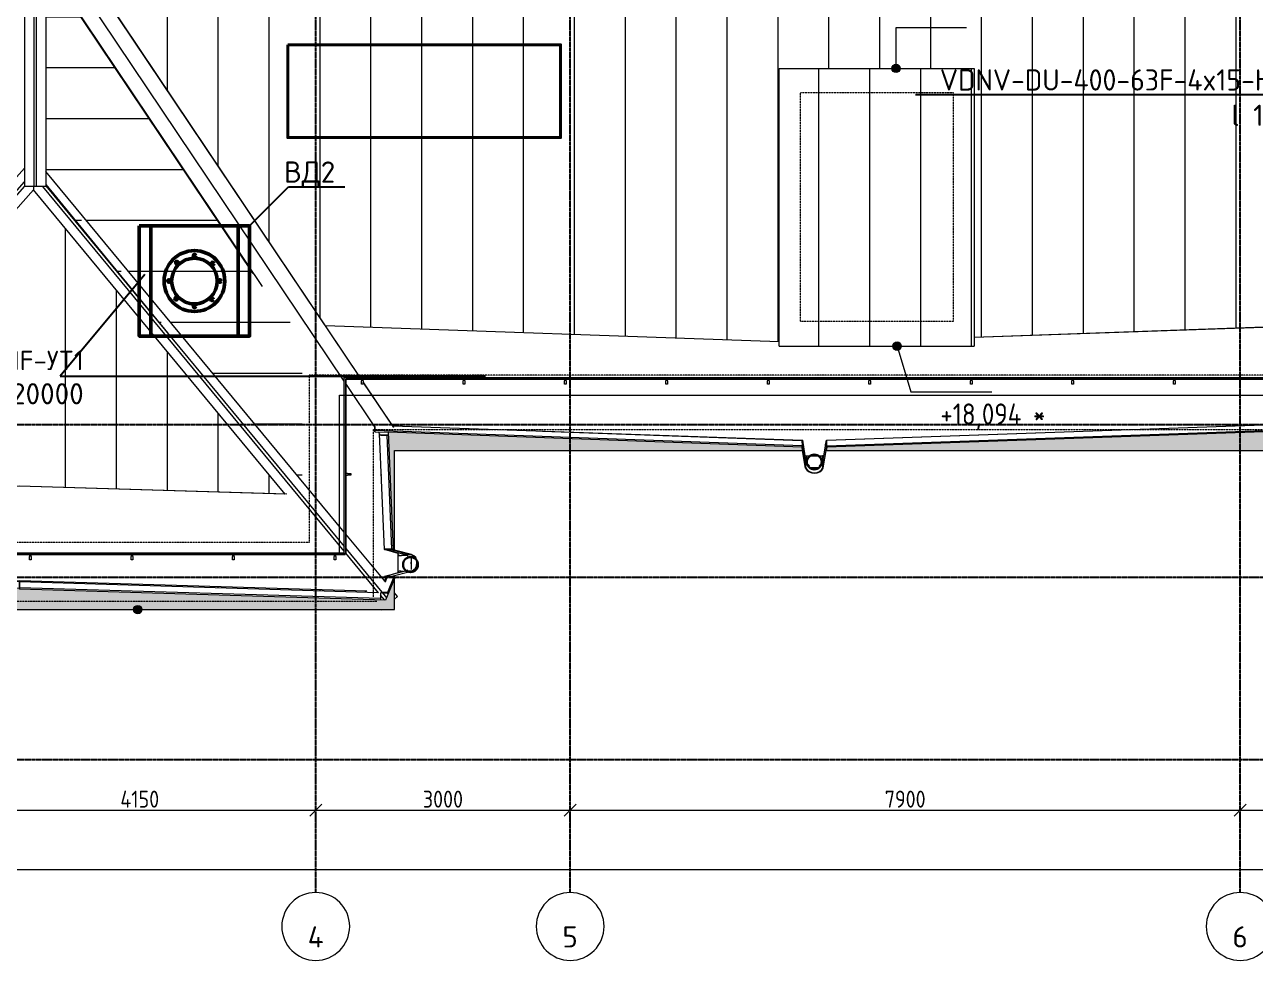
# Model space of a CAD drawing. Header units: millimetres. Extents: x -99936 to 523262, y -63190 to 327013.
# Drawn here: x 422635 to 437147, y -4529 to 6504 of the extents above; entities that cross this region are included whole.
import ezdxf
from ezdxf import colors
from ezdxf.entities.mleader import LeaderData, LeaderLine
from ezdxf.math import Vec2, Vec3

# ---------------------------------------------------------------- set-up
doc = ezdxf.new("R2010")
doc.units = ezdxf.units.MM
doc.linetypes.add('ADSK_Линия сетки', pattern=[25, 20, -2.5, 0, -2.5])
doc.linetypes.add('ADSK_Штриховая_ш3 п1_5', pattern=[4.5, 3, -1.5])
for name, color, linetype, lineweight in [('0_АР', 8, 'Continuous', 20), ('Антураж', 7, 'Continuous', 18), ('ДУ', 5, 'Continuous', 50), ('Ограждение', 251, 'Continuous', 18), ('Оси', 7, 'Continuous', 9)]:
    doc.layers.add(name, color=color, linetype=linetype, lineweight=lineweight)
doc.layers.add('Обобщенные модели', color=5, linetype='Continuous', lineweight=18, true_color=0x0000ff)
doc.styles.add('GOST Common_1', font='GOST Common_0.ttf', dxfattribs={"width": 0.9, "height": 200})
doc.styles.add('ISOCPEUR', font='isocpeur.ttf', dxfattribs={"height": 250})
doc.dimstyles.new('ADSK_Основной_2_5_мм', dxfattribs={"dimscale": 304.8, "dimtxt": 251.428749, "dimasz": 0.463911, "dimexe": 0.492126, "dimexo": 0.492126, "dimgap": 0.098425, "dimtad": 1, "dimdec": 1, "dimrnd": 0.1, "dimdsep": 46, "dimtxsty": 'GOST Common_1', "dimblk1": 'OBLIQUE', "dimblk2": 'OBLIQUE', "dimsah": 1, "dimcen": 0.09, "dimdle": 0.492126, "dimazin": 2, "dimtfac": 1, "dimtdec": 4, "dimtix": 1, "dimtmove": 0, "dimatfit": 3, "dimfxl": 1, "dimtvp": 1, "dimtfill": 1, "dimtolj": 1, "dimtzin": 0, "dimlwd": 20, "dimlwe": 20, "dimarcsym": 2})

# ---------------------------------------------------------------- blocks, each defined once
blk = doc.blocks.new('Водосток - Тип 1 _карниз больше 490мм_-5158564-План кровли АР копия 1')
at = {"layer": 'Обобщенные модели'}
for p, q in [((42, 435), (125, 435)), ((125, 435), (199, 435)), ((222, 435), (231, 435)), ((125, 285), (19, 285)), ((231, 285), (125, 285))]:
    blk.add_line(p, q, dxfattribs=at)
for points, knots in [([(19, 285), (21, 285), (25, 286), (29, 289), (31, 292), (32, 295), (32, 297), (32, 299), (32, 302), (32, 304), (32, 306), (32, 309), (32, 311), (31, 314), (31, 317), (31, 320), (30, 323), (30, 326), (29, 329), (29, 332), (29, 336), (28, 340), (28, 346), (27, 355), (27, 365), (28, 373), (28, 376), (28, 377)], [-1, -1, -1, -1, -0.9411765, -0.8823529, -0.8529412, -0.8235294, -0.8088235, -0.7941176, -0.7794118, -0.7647059, -0.75, -0.7352941, -0.7205882, -0.7058824, -0.6911765, -0.6764706, -0.6617647, -0.6470588, -0.6323529, -0.6176471, -0.6029412, -0.5882353, -0.5588235, -0.5294118, -0.4705882, -0.4411765, -0.4270499, -0.4270499, -0.4270499, -0.4270499]), ([(222, 346), (222, 343), (222, 340), (221, 336), (221, 332), (221, 329), (220, 326), (220, 323), (219, 320), (219, 317), (219, 314), (218, 311), (218, 309), (218, 306), (218, 304), (218, 302), (218, 299), (218, 297), (218, 295), (219, 292), (221, 289), (225, 286), (229, 285), (231, 285)], [-0.4395894, -0.4395894, -0.4395894, -0.4395894, -0.4117647, -0.3970588, -0.3823529, -0.3676471, -0.3529412, -0.3382353, -0.3235294, -0.3088235, -0.2941176, -0.2794118, -0.2647059, -0.25, -0.2352941, -0.2205882, -0.2058824, -0.1911765, -0.1764706, -0.1470588, -0.1176471, -0.0588235, 0, 0, 0, 0]), ([(231, 435), (229, 435), (226, 434), (223, 433), (222, 432)], [-1, -1, -1, -1, -0.94117647, -0.90584248, -0.90584248, -0.90584248, -0.90584248])]:
    blk.add_open_spline(points, degree=3, knots=knots, dxfattribs=at)
blk = doc.blocks.new('Ограждение - 20 доп поручень 300-1864261-План кровли АР копия 1')
at = {"layer": 'Ограждение'}
for p, q in [((-60, 10), (-40, 10)), ((-60, 10), (-60, -10)), ((0, 10), (-40, 10)), ((0, -10), (0, 10)), ((-40, -10), (-60, -10)), ((-40, -10), (0, -10))]:
    blk.add_line(p, q, dxfattribs=at)
blk = doc.blocks.new('Ограждение - Ограждение-2505142-План кровли АР копия 1')
at = {"extrusion": (0, 0, -1), "zscale": -1}
for p, rotation in [((-7700, 2268), 270.0000000000002), ((-8896, 2268), 270.0000000000002), ((-10093, 2268), 270.0000000000002), ((-11289, 2268), 270.0000000000002), ((-12486, 2268), 270.0000000000002), ((-13682, 2268), 270.0000000000002), ((-14879, 2268), 270.0000000000002), ((-16076, 2268), 270.0000000000002), ((-17272, 2268), 270.0000000000002), ((-7565, 1206), 180), ((-3785, 199), 270.0000000000002), ((-4982, 199), 270.0000000000002), ((-6179, 199), 270.0000000000002), ((-7375, 199), 270.0000000000002)]:
    blk.add_blockref('Ограждение - 20 доп поручень 300-1864261-План кровли АР копия 1', p, dxfattribs=dict(at, rotation=rotation))
blk = doc.blocks.new('Тип верхнего поручня - Верхний поручень_Внутренний_-2505167-План кровли АР копия 1')
at = {"layer": 'Ограждение', "true_color": 0x373f43}
for points in [[(7497, 269), (7505, 269), (7505, 2328), (7485, 2348), (7485, 269), (7495, 269)], [(19422, 2328), (19665, 2328), (19665, 2348), (7485, 2348), (7505, 2328), (19380, 2328)]]:
    blk.add_hatch(color=149, dxfattribs=at).paths.add_polyline_path(points)
at = {"layer": 'Ограждение'}
for p, q in [((7485, 269), (7485, 2348)), ((7485, 2348), (19665, 2348)), ((7505, 2328), (7505, 269)), ((19665, 2328), (7505, 2328)), ((-216, 279), (7485, 279)), ((7495, 259), (-216, 259)), ((7505, 269), (7485, 269)), ((7495, 269), (7495, 259))]:
    blk.add_line(p, q, dxfattribs=at)
blk = doc.blocks.new('Тип верхнего поручня - Верхний поручень_Внутренний_-V27-План кровли АР копия 1')
at = {"layer": 'Ограждение'}
for p, q in [((7485, 2348), (19665, 2348)), ((7485, 269), (7485, 2348)), ((7505, 2328), (19665, 2328)), ((7505, 269), (7505, 2328)), ((-216, 279), (7485, 279)), ((-216, 259), (7495, 259)), ((7485, 269), (7505, 269)), ((7495, 269), (7495, 259))]:
    blk.add_line(p, q, dxfattribs=at)
blk = doc.blocks.new('Водосток - Тип 1 _карниз больше 490мм_-V28-План кровли АР копия 1')
at = {"layer": 'Обобщенные модели'}
for p, q in [((19, 335), (21, 335)), ((65, 335), (125, 335)), ((125, 335), (187, 335))]:
    blk.add_line(p, q, dxfattribs=at)
blk.add_open_spline([(21, 335), (20, 335), (19, 335), (19, 335)], degree=3, dxfattribs=at)
for points, knots in [([(31, 193), (31, 194), (32, 195), (32, 197), (32, 199), (32, 202), (32, 204), (32, 206), (32, 209), (32, 211), (31, 214), (31, 217), (31, 220), (30, 223), (30, 226), (29, 229), (29, 232), (29, 236), (28, 240), (28, 246), (27, 255), (27, 261), (27, 265)], [-0.8430934, -0.8430934, -0.8430934, -0.8430934, -0.8235294, -0.8088235, -0.7941176, -0.7794118, -0.7647059, -0.75, -0.7352941, -0.7205882, -0.7058824, -0.6911765, -0.6764706, -0.6617647, -0.6470588, -0.6323529, -0.6176471, -0.6029412, -0.5882353, -0.5588235, -0.5294118, -0.48004, -0.48004, -0.48004, -0.48004]), ([(222, 269), (222, 268), (223, 263), (223, 255), (222, 246), (222, 240), (221, 236), (221, 232), (221, 229), (220, 226), (220, 223), (219, 220), (219, 217), (219, 214), (218, 211), (218, 209), (218, 206), (218, 204), (218, 202), (218, 199), (218, 197), (218, 195), (219, 194), (219, 193)], [-0.5379179, -0.5379179, -0.5379179, -0.5379179, -0.5294118, -0.4705882, -0.4411765, -0.4117647, -0.3970588, -0.3823529, -0.3676471, -0.3529412, -0.3382353, -0.3235294, -0.3088235, -0.2941176, -0.2794118, -0.2647059, -0.25, -0.2352941, -0.2205882, -0.2058824, -0.1911765, -0.1764706, -0.1570201, -0.1570201, -0.1570201, -0.1570201])]:
    blk.add_open_spline(points, degree=3, knots=knots, dxfattribs=at)
blk = doc.blocks.new('Planka_konka_K1 - Кровля - Планка конька К1-2964228-План кровли АР копия 1')
at = {"layer": 'Обобщенные модели'}
for p, q in [((-4100, 17), (-4100, 125)), ((4049, 125), (-4100, 125)), ((-4100, -17), (-4100, 17)), ((-1270, 17), (-4100, 17)), ((4100, 17), (-1192, 17)), ((4100, 125), (4083, 125)), ((4100, 125), (4100, 17)), ((4100, 17), (4100, -17)), ((-4100, -125), (-4100, -17)), ((-4100, -17), (-1320, -17)), ((-1350, -125), (-4100, -125)), ((-1169, -17), (4100, -17)), ((4100, -125), (-1077, -125)), ((4100, -17), (4100, -125))]:
    blk.add_line(p, q, dxfattribs=at)
blk = doc.blocks.new('Ограждение - Ограждение-2966262-План кровли АР копия 1')
at = {"layer": 'Ограждение'}
for p, q in [((3717, 4816), (2621, 3590)), ((2688, 3502), (3717, 4654)), ((7485, 524), (3967, 4776)), ((3717, 4603), (2713, 3479)), ((3822, 4558), (2808, 3423)), ((3823, 4598), (3822, 4558)), ((6789, 972), (3822, 4559)), ((7485, 301), (3930, 4598)), ((3967, 4607), (7485, 355)), ((-191, 279), (2688, 3502)), ((2621, 3590), (40, 700)), ((2692, 3506), (2621, 3590)), ((2701, 3491), (2688, 3502)), ((2713, 3479), (2701, 3491)), ((2808, 3423), (2717, 3484)), ((2713, 3479), (-145, 279)), ((2808, 3423), (1353, 1795)), ((7974, -67), (7505, 500)), ((7505, 330), (7929, -182)), ((-599, -178), (-209, 259)), ((-163, 259), (-581, -208)), ((7891, -190), (7505, 277)), ((-606, -23), (-612, -30)), ((-737, -169), (-751, -186)), ((-737, -198), (-751, -186)), ((-671, -258), (-680, -249)), ((-671, -258), (-610, -190)), ((-658, -269), (-671, -258)), ((-645, -280), (-658, -269)), ((-589, -217), (-645, -280)), ((7745, -182), (7733, -167)), ((7963, -276), (7914, -217)), ((7937, -192), (7985, -249)), ((8114, -236), (8078, -193)), ((8114, -236), (8078, -266)), ((7921, -396), (7916, -389)), ((7930, -389), (7921, -396))]:
    blk.add_line(p, q, dxfattribs=at)
blk = doc.blocks.new('Антураж 4 - Антураж 4-5053377-План кровли АР копия 1')
at = {"layer": 'Антураж'}
for p, q in [((7265, 2959), (12614, 2771)), ((12614, 2769), (7266, 2956)), ((14914, 2822), (19347, 2978)), ((19347, 2975), (14914, 2820)), ((7848, 1723), (7848, 1775)), ((7848, 1771), (7848, 1721)), ((8058, 1778), (12888, 1608)), ((13171, 1608), (19378, 1826)), ((13175, 1542), (19380, 1760)), ((19380, 1823), (13176, 1606)), ((7847, 1708), (7848, 1723)), ((7848, 1720), (7847, 1714)), ((7847, 1714), (7847, 1708)), ((7847, 1708), (8005, 1702)), ((12884, 1542), (7848, 1723)), ((7848, 1721), (7848, 1714)), ((7848, 1718), (7848, 1720)), ((7848, 1716), (7848, 1718)), ((7848, 1714), (7848, 1716)), ((9822, 1716), (12883, 1606)), ((12888, 1607), (12883, 1606)), ((12883, 1606), (12883, 1577)), ((12888, 1608), (12917, 1425)), ((12888, 1533), (12888, 1607)), ((12897, 1552), (12888, 1607)), ((13141, 1425), (13171, 1608)), ((13162, 1552), (13171, 1607)), ((13171, 1607), (13171, 1533)), ((13171, 1607), (13176, 1606)), ((13176, 1577), (13176, 1606)), ((12883, 1537), (12883, 1532)), ((12883, 1532), (12888, 1533)), ((12883, 1527), (12883, 1532)), ((12884, 1576), (12884, 1542)), ((12884, 1542), (12884, 1537)), ((12888, 1533), (12930, 1278)), ((12925, 1277), (12890, 1488)), ((13171, 1533), (13129, 1282)), ((13134, 1281), (13168, 1488)), ((13176, 1532), (13171, 1533)), ((13175, 1542), (13175, 1576)), ((13175, 1537), (13175, 1542)), ((13175, 1527), (13176, 1532)), ((13176, 1532), (13176, 1537)), ((13176, 1527), (13176, 1531)), ((12917, 1425), (13141, 1425)), ((12930, 1352), (12918, 1425)), ((12930, 1278), (12930, 1352)), ((13129, 1356), (13140, 1425)), ((13129, 1282), (13129, 1356))]:
    blk.add_line(p, q, dxfattribs=at)
for centre, major_axis, start_param, end_param in [((13028, 1392), (109, 0), 3.582621, 4.184663), ((13028, 1392), (109, 0), 5.252456, 5.887685), ((13028, 1318), (114, 0), 3.575978, 5.893296), ((13028, 1318), (109, 0), 3.582621, 5.887685)]:
    blk.add_ellipse(centre, major_axis=major_axis, ratio=0.870356, start_param=start_param, end_param=end_param, dxfattribs=at)
blk = doc.blocks.new('Ограждение - Ограждение-5160384-План кровли АР копия 1')
at = {"layer": 'Ограждение'}
for p, q in [((3790, 7482), (3940, 7583)), ((3940, 7583), (4090, 7684)), ((7485, 2305), (3940, 7583)), ((4090, 7684), (4091, 7684)), ((7673, 2348), (4090, 7684)), ((7675, 2348), (4091, 7684)), ((3789, 7481), (3790, 7482)), ((3919, 7287), (3789, 7481)), ((3790, 7482), (3926, 7279)), ((3967, 7219), (6519, 3419)), ((6412, 3575), (3967, 7216)), ((7690, 2324), (7686, 2328)), ((7690, 2326), (7688, 2328)), ((7848, 1765), (7505, 2276)), ((8071, 1759), (7710, 2296)), ((8069, 1758), (7710, 2294)), ((7913, 1668), (7902, 1684))]:
    blk.add_line(p, q, dxfattribs=at)
blk = doc.blocks.new('Антураж 14 - Антураж 14-5663099-План кровли АР копия 1')
at = {"layer": 'Антураж'}
for p, q in [((3653, 1067), (458, 955)), ((460, 957), (3653, 1069)), ((3653, 1069), (6787, 975)), ((3653, 1069), (3653, 1067)), ((6809, 972), (3653, 1067)), ((-209, 232), (-588, -193)), ((3656, -59), (-589, -208)), ((-589, -281), (3656, -132)), ((-567, -193), (3656, -45)), ((3656, -45), (7752, -168)), ((3656, -59), (7889, -187)), ((3656, -132), (3656, -59)), ((3656, -59), (3656, -132)), ((3656, -147), (3656, -132)), ((7914, -260), (3656, -132)), ((3656, -132), (3657, -147)), ((-589, -281), (-589, -208)), ((-588, -296), (-589, -281)), ((-588, -193), (-581, -193)), ((7914, -260), (7913, -275)), ((7914, -187), (7914, -260))]:
    blk.add_line(p, q, dxfattribs=at)
blk = doc.blocks.new('Антураж 15 - Антураж 15-5663413-План кровли АР копия 1')
at = {"layer": 'Антураж'}
for p, q in [((7902, 1685), (7888, 1706)), ((7959, 319), (7902, 1685)), ((7912, 1668), (7992, 1668)), ((7994, 1668), (7917, 1668)), ((7992, 1668), (8007, 1669)), ((7998, 1669), (7992, 1669)), ((7992, 1669), (7995, 1669)), ((8048, 325), (7992, 1668)), ((8000, 1669), (7994, 1668)), ((7995, 1669), (7997, 1669)), ((7997, 1669), (8000, 1669)), ((8007, 1669), (7998, 1669)), ((8122, 273), (7959, 319)), ((7962, 319), (7963, 324)), ((8209, 256), (7962, 319)), ((7962, 319), (8030, 319)), ((8031, 324), (7963, 324)), ((8048, 325), (7964, 325)), ((8031, 324), (8030, 319)), ((8030, 319), (8278, 256)), ((8062, 316), (8031, 324)), ((8062, 326), (8048, 325)), ((8279, 261), (8078, 312)), ((8122, 48), (8122, 273)), ((8278, 256), (8209, 256)), ((8209, 66), (7962, 2)), ((8030, 2), (7962, 2)), ((7962, 2), (7963, -3)), ((7986, 9), (7987, 11)), ((7987, 11), (8122, 48)), ((8030, 2), (8278, 66)), ((8031, -3), (8030, 2)), ((8279, 61), (8031, -3)), ((8278, 66), (8209, 66)), ((7962, -52), (7982, -3)), ((7963, -3), (8031, -3)), ((7992, -3), (7968, -60)), ((7992, -3), (8071, -3)), ((8071, -3), (7994, -189)), ((8071, -3), (8084, -11)), ((8084, -11), (8078, -24)), ((7994, -189), (7924, -189)), ((7928, -192), (7995, -192)), ((7994, -192), (7993, -194)), ((7996, -194), (7993, -194)), ((7993, -194), (7999, -197)), ((8007, -197), (7994, -189)), ((7995, -192), (8000, -195)), ((7996, -193), (7996, -194)), ((7998, -195), (7996, -194)), ((7998, -193), (7998, -195)), ((8000, -195), (7998, -195)), ((7999, -197), (8007, -197))]:
    blk.add_line(p, q, dxfattribs=at)
for centre, major_axis, start_param, end_param in [((8187, 161), (0, 98.5), 5.694584, 6.021983), ((8187, 161), (0, 98.5), 4.611895, 4.812883), ((8255, 161), (0, 98.5), 3.402795, 6.021983), ((8255, 161), (0, 103), 3.401894, 6.022884), ((8187, 161), (0, 98.5), 3.402795, 3.730193)]:
    blk.add_ellipse(centre, major_axis=major_axis, ratio=0.890848, start_param=start_param, end_param=end_param, dxfattribs=at)
blk = doc.blocks.new('Ось сетки - Круг_Ø8 мм-8258-План кровли АР копия 1')
at = {"layer": 'Оси', "lineweight": 20}
for start, end in [(360, 180), (180, 360)]:
    blk.add_arc((0, 0), 4, start, end, dxfattribs=at)
blk = doc.blocks.new('_Oblique')
at = {"color": 0, "linetype": 'ByBlock', "lineweight": -2}
blk.add_line((-0.5, -0.5), (0.5, 0.5), dxfattribs=at)
blk = doc.blocks.new('*D2343')
at = {"color": 0, "lineweight": 20, "transparency": 16777216}
for p, q in [((421768, -2758), (426218, -2758)), ((421918, -2808), (421918, -2908)), ((426068, -2808), (426068, -2908))]:
    blk.add_line(p, q, dxfattribs=at)
at = {"layer": 'Defpoints', "color": 0, "transparency": 16777216}
for p in [(421918, -2658), (426068, -2658), (426068, -2758)]:
    blk.add_point(p, dxfattribs=at)
at = {"color": 0, "lineweight": 20, "transparency": 16777216, "xscale": 141.4, "yscale": 141.4, "zscale": 141.4, "rotation": 180}
blk.add_blockref('_Oblique', (421918, -2758), dxfattribs=at)
at = {"color": 0, "lineweight": 20, "transparency": 16777216, "xscale": 141.4, "yscale": 141.4, "zscale": 141.4}
blk.add_blockref('_Oblique', (426068, -2758), dxfattribs=at)
at = {"color": 0, "lineweight": 20, "transparency": 16777216, "insert": (423993, -2628), "char_height": 200, "width": 726.16, "attachment_point": 5, "style": 'GOST Common_1', "bg_fill": 3, "box_fill_scale": 1.1, "bg_fill_color": 256, "bg_fill_true_color": 13158600, "bg_fill_transparency": 0}
blk.add_mtext('\\A1;4150', dxfattribs=at)
blk = doc.blocks.new('*D2344')
at = {"color": 0, "lineweight": 20, "transparency": 16777216}
for p, q in [((425918, -2758), (429218, -2758)), ((426068, -2808), (426068, -2908)), ((429068, -2808), (429068, -2908))]:
    blk.add_line(p, q, dxfattribs=at)
at = {"layer": 'Defpoints', "color": 0, "transparency": 16777216}
for p in [(426068, -2658), (429068, -2658), (429068, -2758)]:
    blk.add_point(p, dxfattribs=at)
at = {"color": 0, "lineweight": 20, "transparency": 16777216, "xscale": 141.4, "yscale": 141.4, "zscale": 141.4, "rotation": 180}
blk.add_blockref('_Oblique', (426068, -2758), dxfattribs=at)
at = {"color": 0, "lineweight": 20, "transparency": 16777216, "xscale": 141.4, "yscale": 141.4, "zscale": 141.4}
blk.add_blockref('_Oblique', (429068, -2758), dxfattribs=at)
at = {"color": 0, "lineweight": 20, "transparency": 16777216, "insert": (427568, -2628), "char_height": 200, "width": 756.84, "attachment_point": 5, "style": 'GOST Common_1', "bg_fill": 3, "box_fill_scale": 1.1, "bg_fill_color": 256, "bg_fill_true_color": 13158600, "bg_fill_transparency": 0}
blk.add_mtext('\\A1;3000', dxfattribs=at)
blk = doc.blocks.new('*D2345')
at = {"color": 0, "lineweight": 20, "transparency": 16777216}
for p, q in [((428918, -2758), (437118, -2758)), ((429068, -2808), (429068, -2908)), ((436968, -2808), (436968, -2908))]:
    blk.add_line(p, q, dxfattribs=at)
at = {"layer": 'Defpoints', "color": 0, "transparency": 16777216}
for p in [(429068, -2658), (436968, -2658), (436968, -2758)]:
    blk.add_point(p, dxfattribs=at)
at = {"color": 0, "lineweight": 20, "transparency": 16777216, "xscale": 141.4, "yscale": 141.4, "zscale": 141.4, "rotation": 180}
blk.add_blockref('_Oblique', (429068, -2758), dxfattribs=at)
at = {"color": 0, "lineweight": 20, "transparency": 16777216, "xscale": 141.4, "yscale": 141.4, "zscale": 141.4}
blk.add_blockref('_Oblique', (436968, -2758), dxfattribs=at)
at = {"color": 0, "lineweight": 20, "transparency": 16777216, "insert": (433018, -2628), "char_height": 200, "width": 756.84, "attachment_point": 5, "style": 'GOST Common_1', "bg_fill": 3, "box_fill_scale": 1.1, "bg_fill_color": 256, "bg_fill_true_color": 13158600, "bg_fill_transparency": 0}
blk.add_mtext('\\A1;7900', dxfattribs=at)
blk = doc.blocks.new('*D2346')
at = {"color": 0, "lineweight": 20, "transparency": 16777216}
for p, q in [((436818, -2758), (449618, -2758)), ((436968, -2808), (436968, -2908)), ((449468, -2808), (449468, -2908))]:
    blk.add_line(p, q, dxfattribs=at)
at = {"layer": 'Defpoints', "color": 0, "transparency": 16777216}
for p in [(436968, -2658), (449468, -2658), (449468, -2758)]:
    blk.add_point(p, dxfattribs=at)
at = {"color": 0, "lineweight": 20, "transparency": 16777216, "xscale": 141.4, "yscale": 141.4, "zscale": 141.4, "rotation": 180}
blk.add_blockref('_Oblique', (436968, -2758), dxfattribs=at)
at = {"color": 0, "lineweight": 20, "transparency": 16777216, "xscale": 141.4, "yscale": 141.4, "zscale": 141.4}
blk.add_blockref('_Oblique', (449468, -2758), dxfattribs=at)
at = {"color": 0, "lineweight": 20, "transparency": 16777216, "insert": (443218, -2628), "char_height": 200, "width": 889.8, "attachment_point": 5, "style": 'GOST Common_1', "bg_fill": 3, "box_fill_scale": 1.1, "bg_fill_color": 256, "bg_fill_true_color": 13158600, "bg_fill_transparency": 0}
blk.add_mtext('\\A1;12500', dxfattribs=at)
blk = doc.blocks.new('*D2352')
at = {"color": 0, "lineweight": 20, "transparency": 16777216}
for p, q in [((412268, -3458), (474418, -3458)), ((412418, -3508), (412418, -3608)), ((474268, -3508), (474268, -3608))]:
    blk.add_line(p, q, dxfattribs=at)
at = {"layer": 'Defpoints', "color": 0, "transparency": 16777216}
for p in [(412418, -3358), (474268, -3358), (474268, -3458)]:
    blk.add_point(p, dxfattribs=at)
at = {"color": 0, "lineweight": 20, "transparency": 16777216, "xscale": 141.4, "yscale": 141.4, "zscale": 141.4, "rotation": 180}
blk.add_blockref('_Oblique', (412418, -3458), dxfattribs=at)
at = {"color": 0, "lineweight": 20, "transparency": 16777216, "xscale": 141.4, "yscale": 141.4, "zscale": 141.4}
blk.add_blockref('_Oblique', (474268, -3458), dxfattribs=at)
at = {"color": 0, "lineweight": 20, "transparency": 16777216, "insert": (443343, -3328), "char_height": 200, "width": 889.8, "attachment_point": 5, "style": 'GOST Common_1', "bg_fill": 3, "box_fill_scale": 1.1, "bg_fill_color": 256, "bg_fill_true_color": 13158600, "bg_fill_transparency": 0}
blk.add_mtext('\\A1;61850', dxfattribs=at)
blk = doc.blocks.new('Вентилятор ДУ')
for points in [[(103953, 7618), (105253, 7618), (105253, 6318), (103953, 6318)], [(103953, 7618), (104087, 7618), (104087, 6318), (103953, 6318)], [(105253, 7618), (105118, 7618), (105118, 6318), (105253, 6318)]]:
    blk.add_lwpolyline(points, close=True)
for centre, radius in [((104603, 6968), 358), ((104603, 7267), 15), ((104603, 6968), 269), ((104396, 7184), 15), ((104819, 7174), 15), ((104303, 6968), 15), ((104902, 6968), 15), ((104387, 6761), 15), ((104603, 6669), 15), ((104809, 6752), 15)]:
    blk.add_circle(centre, radius)

msp = doc.modelspace()

# ---------------------------------------------------------------- hatches: boundary and pattern name
at = {"layer": '0_АР'}
h = msp.add_hatch(color=256, dxfattribs=at)
h.paths.add_polyline_path([(460156.048, -526.128), (468569.459, -526.128), (468569.459, 470.859), (468481.418, 469.805), (468421.752, -474.784), (464071.312, -327.231), (460060.687, -462.432), (459998.422, -81.349), (459998.422, -526.128), (460149.25, -526.128)])
h.paths.add_polyline_path([(426848.189, -393.115), (426996.717, -393.115), (426995.842, -30.517), (426892.038, -280.991), (422574.472, -150.963), (418243.998, -302.79), (418181.719, 255.107), (418181.719, -393.115), (426834.404, -393.115)])
h.paths.add_polyline_path([(459998.422, 173.655), (460016.496, 178.563), (460106.837, 1715.554), (454775.129, 1522.727), (454768.656, 1484.019), (459998.422, 1484.019), (459998.422, 177.833)])
h.paths.add_polyline_path([(426996.717, 307.99), (426996.717, 1484.019), (431808.509, 1484.019), (431801.174, 1522.758), (426923.778, 1697.711), (426980.914, 312.038)])
h.paths.add_polyline_path([(418181.719, 498.461), (418449.786, 8044.464), (412395.486, 7833.234), (412388.989, 7794.377), (418181.719, 7794.377), (418181.719, 521.171)])
h.paths.add_polyline_path([(468569.459, 793.267), (468569.459, 7855.209), (474810.503, 7855.209), (474810.503, 8466.545), (474799.648, 8463.302), (474605.606, 7995.593), (468269.121, 8216.835), (468537.29, 799.29), (468551.342, 798.371), (468568.644, 793.496)])
h.paths.add_polyline_path([(444717.771, 1484.019), (454490.356, 1484.019), (454484.993, 1516.09), (447978.583, 1752.243), (447978.583, 1629.215), (438298.583, 1629.215), (438298.583, 1739.906), (432093.277, 1522.693), (432086.81, 1484.019), (444709.903, 1484.019)])
h.paths.add_polyline_path([(411793.26, 7794.377), (412110.688, 7794.377), (412105.58, 7824.926), (411796.08, 7895.033), (411970.992, 14167.216), (411736.117, 20164.305), (411690.795, 20175.916), (411690.795, 7794.377)])
h.paths.add_polyline_path([(474810.503, 8769.439), (474810.503, 16800.541), (474780.018, 16792.485), (474631.533, 12780.54), (474779.774, 8777.421), (474783.205, 8776.529)])
h.paths.add_polyline_path([(443273.93, 13315.94), (451515.613, 13634.753), (451524.958, 13673.918), (435026.374, 13673.918), (435036.378, 13633.972), (443273.9, 13315.942)])
h.paths.add_polyline_path([(429583.47, 13405.175), (434743.535, 13605.559), (434759.846, 13673.918), (430023.583, 13673.918), (430023.583, 21008.312), (429427.122, 21007.798), (429447.713, 20921.19), (429842.141, 20793.786), (429585.958, 13476.255)])
h.paths.add_polyline_path([(457100.321, 13409.872), (456816.083, 20843), (457389.976, 21005.252), (457399.649, 21047.105), (456625.269, 21047.105), (456625.269, 13673.918), (451796.602, 13673.918), (451806.282, 13633.349), (457093.451, 13410.162)])
h.paths.add_polyline_path([(474810.503, 17103.436), (474810.503, 32792.083), (474779.895, 32784.001), (474490.926, 24945.222), (474779.777, 17111.416), (474783.205, 17110.526)])
h.paths.add_polyline_path([(411690.795, 20470.394), (411735.74, 20481.908), (411958.454, 26169.966), (411735.987, 31850.241), (411690.795, 31861.818), (411690.795, 20474.46)])
h.paths.add_polyline_path([(464256.639, 20578.857), (463978.908, 27851.092), (463950.437, 27858.488), (463950.437, 21047.105), (457667.517, 21047.105), (457677.332, 21004.632), (464062.166, 20591.443)])
h.paths.add_polyline_path([(422311.501, 20701.207), (429147.245, 20951.717), (429160.161, 21008.312), (422655.84, 21008.312), (422655.84, 28188.447), (422612.394, 28177.317), (422318.663, 20879.162)])
h.paths.add_polyline_path([(463950.437, 28147.689), (463979.112, 28155.137), (464268.312, 35727.695), (464206.707, 37340.787), (463950.437, 37340.787), (463950.437, 28154.433)])
h.paths.add_polyline_path([(422655.84, 28465.231), (422655.84, 42943.283), (422621.022, 42934.364), (422337.867, 35703.511), (422621.004, 28474.156), (422655.355, 28465.356)])
h.paths.add_polyline_path([(411690.795, 32156.296), (411726.381, 32165.412), (411915.149, 37559.495), (411726.553, 42947.712), (411690.795, 42956.872), (411690.795, 32160.362)])
h.paths.add_polyline_path([(474810.503, 33094.978), (474810.503, 43242.685), (474778.616, 43234.402), (474593.967, 38155.311), (474779.777, 33102.958), (474783.205, 33102.068)])
h.paths.add_polyline_path([(464178.064, 38090.787), (463985.863, 43123.483), (463950.437, 43132.685), (463950.437, 38090.787), (464171.279, 38090.787)])
h.paths.add_polyline_path([(422655.84, 43220.068), (422655.84, 43712.396), (411690.795, 43712.396), (411690.795, 43251.35), (411726.898, 43260.599), (411851.013, 43604.774), (417072.423, 43417.467), (422496.578, 43611.919), (422620.729, 43229.062), (422655.504, 43220.154)])
h.paths.add_polyline_path([(463950.437, 43421.886), (464022.861, 43440.697), (464125.568, 43776.855), (469381.545, 43594.919), (474632.611, 43776.746), (474754.158, 43546.521), (474810.503, 43531.886), (474810.503, 43894.592), (463950.437, 43894.592), (463950.437, 43435.823)])
h = msp.add_hatch(dxfattribs=at)
h.set_pattern_fill('FP_20', color=256, style=0, pattern_type=2)
h.set_pattern_definition([(90, (418918.6, 157.27), (-600, 4e-14), [])])
h.paths.add_polyline_path([(432093.277, 1522.693), (432094.318, 1522.73), (432093.283, 1522.73)])
h.paths.add_polyline_path([(432080.127, 1548.134), (432089.197, 1602.374), (432094.145, 1601.76), (438298.583, 1819.308), (438298.583, 2239.215), (438284.701, 2254.932), (438296.288, 1821.33), (432089.141, 1604.053), (432086.81, 1589.592)])
h.paths.add_polyline_path([(431815.192, 1548.134), (431805.512, 1604.097), (430037.461, 1665.06), (431806.175, 1602.058)])
h.paths.add_polyline_path([(454497.038, 1548.134), (454488.068, 1603.784), (447978.826, 1840.039), (447978.826, 2005.276), (447971.835, 2005.276), (447971.835, 1729.215), (447978.583, 1729.215), (447978.826, 1831.271), (454483.02, 1595.199), (454483.02, 1601.748), (454488.068, 1601.778), (454490.356, 1588.098)])
h.paths.add_polyline_path([(454761.973, 1548.134), (454772.016, 1602.251), (454782.409, 1602.027), (459995.632, 1790.569), (460003.644, 1801.593), (454772.016, 1610.436), (454770.716, 1602.374)])
h.paths.add_polyline_path([(442301.081, 1629.215), (442928.064, 1629.215), (442928.064, 1689.484), (442273.483, 1691.225), (442264.862, 1694.262), (442249.197, 1705.474), (442243.091, 1712.512), (442238.334, 1721.635), (442236.38, 1729.215), (442135.338, 1729.215), (442135.338, 1629.215), (442297.853, 1629.215)])
h.paths.add_polyline_path([(444226.662, 1629.215), (444328.078, 1629.215), (444328.078, 1729.215), (444240.308, 1729.215), (444234.048, 1714.452), (444221.183, 1700.107), (444212.448, 1694.676), (444203.905, 1691.738), (444185.912, 1689.475), (444078.957, 1689.37), (443660.807, 1689.346), (443660.807, 1629.215), (444223.005, 1629.215)])
h.paths.add_polyline_path([(443865.157, 1689.346), (443865.133, 1689.347), (443903.986, 1689.347)])
h.paths.add_polyline_path([(447978.826, 2025.276), (447978.826, 2247.13), (447971.835, 2239.215), (447971.835, 2025.276)])
h.paths.add_polyline_path([(447696.149, 2239.215), (445376.821, 4286.44), (447433.383, 2239.215)])
h.paths.add_polyline_path([(438837.035, 2239.215), (440892.307, 4286.44), (438574.269, 2239.215), (438701.569, 2239.215)])
h.paths.add_polyline_path([(438279.087, 2463.993), (443135.209, 6752.784), (447978.826, 2475.038), (447978.826, 2993.156), (452378.046, 2833.485), (452378.046, 5987.242), (454678.046, 5987.242), (454678.046, 2760.131), (460864.685, 2986.183), (464147.184, 7502.923), (464135.339, 7512.277), (434759.441, 7512.277), (434759.441, 7198.724), (433359.441, 7198.724), (433359.441, 7512.277), (423122.137, 7512.277), (426183.459, 2954.308), (431532.315, 2766.733), (431532.315, 5987.242), (433832.315, 5987.242), (433832.315, 2818.124), (438265.411, 2973.302), (438278.133, 2499.531)])
h.paths.add_polyline_path([(464373.369, 7502.923), (464380.167, 7512.277), (464360.501, 7512.277)])
h.paths.add_polyline_path([(464471.46, 7675.769), (464494.102, 7675.769), (464505.365, 7684.52), (464515.544, 7698.524), (464515.544, 7714.779), (464466.144, 7675.769)])
h.paths.add_polyline_path([(464527.792, 7724.45), (464531.172, 7724.45), (464530.029, 7726.217)])
h = msp.add_hatch(dxfattribs=at)
h.set_pattern_fill('FP_9', color=256, style=0, pattern_type=2)
h.set_pattern_definition([(180, (421577.56, -4.2), (-7e-14, -600), [])])
h.paths.add_polyline_path([(426886.779, -64.067), (426910.226, -7.489), (426989.314, -7.489), (426996.717, -11.739), (426996.717, 5.227), (426948.765, -6.804), (426900.286, -7.489), (426880.465, -56.436)])
h.paths.add_polyline_path([(426905.075, 4.336), (426996.717, 27.813), (426996.717, 31.804), (426906.04, 6.718)])
h.paths.add_polyline_path([(426996.717, 281.413), (426996.717, 285.404), (426880.62, 315.146), (426881.611, 320.02), (426949.756, 320.02), (426980.914, 312.038), (426980.523, 321.515), (426948.765, 320.672), (426883.827, 320.92), (426829.862, 1633.012), (426822.395, 1642.567), (426877.157, 314.489), (426980.523, 285.893)])
h.paths.add_polyline_path([(425906.408, 1120.826), (425906.408, 2814.767), (425437.753, 3414.51), (425330.419, 3571.757), (422885.515, 7211.948), (422885.515, 4771.929), (425821.731, 1223.168)])
h.paths.add_polyline_path([(424739.335, 2361.851), (422885.515, 4735.734), (422885.515, 4616.694), (424414.209, 2754.804), (424608.248, 2520.285)])
h = msp.add_hatch(dxfattribs=at)
h.set_pattern_fill('FP_29', color=256, style=0, pattern_type=2)
h.set_pattern_definition([(90, (480001.3, 9428.1), (-600, 4e-14), [])])
h.paths.add_polyline_path([(431532.315, 2712.242), (433832.315, 2712.242), (433832.315, 5987.242), (431532.315, 5987.242), (431532.315, 2754.804)])
h = msp.add_hatch(color=256, dxfattribs=at)
edge = h.paths.add_edge_path()
edge.add_arc((432910.087, 5987.242), 50, 0, 360)
h = msp.add_hatch(dxfattribs=at)
h.set_pattern_fill('FP_14', color=256, style=0, pattern_type=2)
h.set_pattern_definition([(90, (418918.6, -212.7), (-600, 4e-14), [])])
h.paths.add_polyline_path([(418262.317, -302.147), (418330.372, -299.761), (418329.691, -273.115), (418329.691, -226.106), (418264.431, -299.761)])
h.paths.add_polyline_path([(418342.422, -211.737), (422575.458, -63.353), (426662.946, -185.888), (426651.164, -171.648), (422571.449, -48.978), (418354.878, -197.678)])
h.paths.add_polyline_path([(419378.837, 953.172), (422575.029, 1064.997), (425706.015, 970.675), (422740.29, 4553.87), (420280.84, 1800.691), (419671.072, 1280.308), (419388.716, 964.23)])
h.paths.add_polyline_path([(424319.899, 2868.789), (422885.515, 4616.694), (422885.515, 4602.41), (423991.788, 3265.349)])
h = msp.add_hatch(color=256, dxfattribs=at)
edge = h.paths.add_edge_path()
edge.add_arc((432922.485, 2712.242), 50, 0, 360)
h = msp.add_hatch(color=256, dxfattribs=at)
edge = h.paths.add_edge_path()
edge.add_arc((423969.073, -393.115), 50, 0, 360)

# ---------------------------------------------------------------- linework, layer by layer
at = {"linetype": 'ADSK_Линия сетки'}
for p, q in [((405120.6, 1790.787), (469151.3, 1790.787)), ((405120.6, -9.213), (469151.3, -9.213)), ((405120.6, -2159.213), (474923.436, -2159.213))]:
    msp.add_line(p, q, dxfattribs=at)
at = {"layer": '0_АР', "lineweight": 20}
for p, q in [((432910.087, 6469.288), (433740.746, 6469.288)), ((432910.087, 5987.242), (432910.087, 6469.288)), ((432922.485, 2712.242), (433086.179, 2176.11)), ((433086.179, 2176.11), (434040.817, 2176.11))]:
    msp.add_line(p, q, dxfattribs=at)
at = {"layer": '0_АР'}
for p, q in [((431532.315, 2712.242), (431532.315, 5987.242)), ((431532.315, 5987.242), (433832.315, 5987.242)), ((433832.315, 5987.242), (433832.315, 2712.242)), ((422885.515, 4616.694), (424319.899, 2868.789)), ((431532.315, 2712.242), (433832.315, 2712.242)), ((426346.717, 2134.019), (460648.422, 2134.019)), ((426346.717, 256.885), (426346.717, 2134.019)), ((431802.036, 1522.727), (426923.778, 1697.711)), ((426923.778, 1697.711), (426980.914, 312.038)), ((438298.583, 1739.906), (432093.277, 1522.693)), ((426996.717, 307.99), (426996.717, 1484.019)), ((426996.717, 1484.019), (431808.509, 1484.019)), ((431808.509, 1484.019), (431802.036, 1522.727)), ((432093.277, 1522.693), (432086.81, 1484.019)), ((432086.81, 1484.019), (454490.356, 1484.019)), ((426980.914, 312.038), (426996.717, 307.99)), ((418831.719, 256.885), (426346.717, 256.885)), ((426996.717, 281.413), (426996.717, 285.404)), ((426996.717, 27.813), (426996.717, 31.804)), ((426996.717, -11.739), (426996.717, 5.227)), ((426996.717, -28.406), (426892.038, -280.991)), ((426996.717, -393.115), (426996.717, -28.406)), ((426892.038, -280.991), (422575.105, -150.941)), ((418181.719, -393.115), (426996.717, -393.115))]:
    msp.add_line(p, q, dxfattribs=at)
at = {"layer": '0_АР', "linetype": 'ADSK_Штриховая_ш3 п1_5'}
for p, q in [((431784.267, 5702.244), (433584.267, 5702.244)), ((431784.267, 3002.244), (431784.267, 5702.244)), ((433584.267, 5702.244), (433584.267, 3002.244)), ((433584.267, 3002.244), (431784.267, 3002.244)), ((460823.486, 2369.215), (425989.18, 2369.215)), ((425989.18, 2369.215), (425989.18, 396.885)), ((426749.18, 1729.215), (460165.224, 1729.215)), ((426749.18, -243.115), (426749.18, 1729.215)), ((425989.18, 396.885), (419038.584, 396.885)), ((418361.858, -293.115), (426786.717, -293.115))]:
    msp.add_line(p, q, dxfattribs=at)
at = {"layer": '0_АР', "lineweight": 40, "ltscale": 10}
msp.add_lwpolyline([(425737.549, 6265.413), (428955.056, 6265.413), (428955.056, 5171.745), (425737.549, 5171.745)], close=True, dxfattribs=at)
at = {"layer": '0_АР'}
for centre in [(432910.087, 5987.242), (432922.485, 2712.242), (423969.073, -393.115)]:
    msp.add_circle(centre, 50, dxfattribs=at)
at = {"layer": '0_АР', "lineweight": 30}
for centre in [(431946.717, 1347.087), (427185.349, 137.334)]:
    msp.add_circle(centre, 88, dxfattribs=at)

# ---------------------------------------------------------------- block references
at = {"lineweight": 20, "xscale": 99.99999999999993, "yscale": 99.99999999999993, "zscale": 99.99999999999993}
for p in [(426068.148, -4128.718), (429068.148, -4128.718), (436968.148, -4128.718)]:
    msp.add_blockref('Ось сетки - Круг_Ø8 мм-8258-План кровли АР копия 1', p, dxfattribs=at)
at = {"layer": '0_АР'}
for name in ['Ограждение - Ограждение-2505142-План кровли АР копия 1', 'Тип верхнего поручня - Верхний поручень_Внутренний_-2505167-План кровли АР копия 1', 'Тип верхнего поручня - Верхний поручень_Внутренний_-V27-План кровли АР копия 1', 'Антураж 4 - Антураж 4-5053377-План кровли АР копия 1', 'Ограждение - Ограждение-5160384-План кровли АР копия 1', 'Ограждение - Ограждение-2966262-План кровли АР копия 1', 'Антураж 15 - Антураж 15-5663413-План кровли АР копия 1', 'Антураж 14 - Антураж 14-5663099-План кровли АР копия 1']:
    msp.add_blockref(name, (418918.583, -4.213), dxfattribs=at)
for name, p, rotation in [('Planka_konka_K1 - Кровля - Планка конька К1-2964228-План кровли АР копия 1', (422760.457, 8693.307), 89.99999999999991), ('Водосток - Тип 1 _карниз больше 490мм_-V28-План кровли АР копия 1', (432073.143, 1614.019), 180), ('Водосток - Тип 1 _карниз больше 490мм_-5158564-План кровли АР копия 1', (426756.717, 276.885), 269.9999999999999)]:
    msp.add_blockref(name, p, dxfattribs=dict(at, rotation=rotation))
at = {"layer": 'ДУ'}
msp.add_blockref('Вентилятор ДУ', (320034.865, -3487.39), dxfattribs=at)

# ---------------------------------------------------------------- texts
at = {"char_height": 250, "attachment_point": 5, "line_spacing_factor": 1.022766, "style": 'ISOCPEUR'}
for s, insert, width in [('\\pt64.285,128.57,192.86,257.14,321.43,385.72,450,514.28,578.57,642.86,707.14,771.43,835.72,900,964.29,1028.6,1092.9,1157.1,1221.4,1285.7,1350,1414.3,1478.6,1542.9,1607.1,1671.4,1735.7,1800,1864.3,1928.6,1992.9,2057.1;4', (426067.767, -4251.622), 261.9), ('\\pt64.285,128.57,192.86,257.14,321.43,385.72,450,514.28,578.57,642.86,707.14,771.43,835.72,900,964.29,1028.6,1092.9,1157.1,1221.4,1285.7,1350,1414.3,1478.6,1542.9,1607.1,1671.4,1735.7,1800,1864.3,1928.6,1992.9,2057.1;5', (429067.317, -4251.622), 232.2), ('\\pt64.285,128.57,192.86,257.14,321.43,385.72,450,514.28,578.57,642.86,707.14,771.43,835.72,900,964.29,1028.6,1092.9,1157.1,1221.4,1285.7,1350,1414.3,1478.6,1542.9,1607.1,1671.4,1735.7,1800,1864.3,1928.6,1992.9,2057.1;6', (436967.317, -4251.622), 232.2)]:
    msp.add_mtext(s, dxfattribs=dict(at, insert=insert, width=width))
at = {"layer": '0_АР', "lineweight": 20, "insert": (433433.336, 2037.395), "char_height": 250, "width": 1469.31552, "attachment_point": 1, "line_spacing_factor": 1.022761, "style": 'GOST Common_1'}
msp.add_mtext('+18,094 *', dxfattribs=at)

# ---------------------------------------------------------------- dimensions: what is measured, and where the dimension line sits
at = {"lineweight": 20}
for base, p1, p2, override, picture, middle in [((426068.148, -2758.387), (421918.148, -2658.402), (426068.148, -2658.402), {"dimpost": '<>', "dimfxl": 4150}, '*D2343', (423993.148, -2628.387)), ((474268.148, -3458.387), (412418.148, -3358.402), (474268.148, -3358.402), {"dimpost": '<>', "dimfxl": 61850}, '*D2352', (443343.148, -3328.387))]:
    dim = msp.add_linear_dim(base=base, p1=p1, p2=p2, dimstyle='ADSK_Основной_2_5_мм', override=override, dxfattribs=at)
    dim.commit()
    dim.dimension.update_dxf_attribs({"geometry": picture, "text_midpoint": middle})

# ---------------------------------------------------------------- leaders
at = {"ltscale": 10}
ml = msp.add_multileader_mtext('Standard', dxfattribs=at)
ml.set_content('{\\fGOST Common|b0|i0|c204|p34;\\C0;VDNV-DU-400-63F-4x15-HF-У1}\\Pl 17500', color=256, style='ISOCPEUR')
ml.set_leader_properties()
ml.build(insert=Vec2(0, 0))
ml.multileader.update_dxf_attribs({"text_left_attachment_type": 6, "text_right_attachment_type": 6, "dogleg_length": 0.36, "arrow_head_size": 0.18})
ctx = ml.context
ctx.base_point, ctx.char_height, ctx.arrow_head_size, ctx.landing_gap_size, ctx.plane_origin = Vec3(433245.618, 5676.122), 250, 0.18, 0.09, Vec3(438518.109, 6918.087)
ctx.left_attachment, ctx.right_attachment, ctx.text_align_type = 6, 6, 2
notes = []
notes.append((ctx, [(0, (1, 1, 0), (437946.248, 5676.122), (-1, 0), 0.45, [(0, [(438798.598, 6339.092)], 0, [])])]))
ctx.mtext.insert, ctx.mtext.alignment, ctx.mtext.flow_direction = Vec3(437945.708, 5976.122), 3, 5
ml = msp.add_multileader_mtext('Standard', dxfattribs=at)
ml.set_content('ВД2', color=256, style='ISOCPEUR')
ml.set_leader_properties()
ml.build(insert=Vec2(0, 0))
ml.multileader.update_dxf_attribs({"text_left_attachment_type": 6, "text_right_attachment_type": 6, "dogleg_length": 0.36, "arrow_head_size": 0.18})
ctx = ml.context
ctx.base_point, ctx.char_height, ctx.arrow_head_size, ctx.landing_gap_size, ctx.plane_origin = Vec3(425747.915, 4590.311), 250, 0.18, 0.09, Vec3(425287.442, 4130.199)
ctx.left_attachment, ctx.right_attachment, ctx.text_align_type = 6, 6, 2
notes.append((ctx, [(0, (1, 1, 0), (425747.555, 4590.311), (1, 0), 0.36, [(0, [(425287.442, 4130.199)], 0, [])])]))
ctx.mtext.insert, ctx.mtext.alignment, ctx.mtext.flow_direction = Vec3(426298.005, 4890.311), 3, 5
ml = msp.add_multileader_mtext('Standard', dxfattribs=at)
ml.set_content('{\\H0.91667x;VDNV-DU-400-80F-4x10-HF-УT1}\\Pl 20000', color=256, style='ISOCPEUR')
ml.set_leader_properties()
ml.build(insert=Vec2(0, 0))
ml.multileader.update_dxf_attribs({"text_left_attachment_type": 6, "text_right_attachment_type": 6, "dogleg_length": 0.36, "arrow_head_size": 0.18})
ctx = ml.context
ctx.base_point, ctx.char_height, ctx.arrow_head_size, ctx.landing_gap_size, ctx.plane_origin = Vec3(418840.228, 2358.641), 250, 0.18, 0.09, Vec3(424488.482, 5189.293)
ctx.left_attachment, ctx.right_attachment, ctx.text_align_type = 6, 6, 2
notes.append((ctx, [(0, (1, 1, 0), (423056.252, 2358.641), (-1, 0), 0.36, [(0, [(424054.817, 3556.817)], 0, [])])]))
ctx.mtext.insert, ctx.mtext.alignment, ctx.mtext.flow_direction = Vec3(423332.001, 2658.641), 3, 5
for ctx, leaders in notes:
    for number, flags, end, landing, length, lines in leaders:
        leader = LeaderData()
        leader.index, (leader.has_last_leader_line, leader.has_dogleg_vector, leader.attachment_direction) = number, flags
        leader.last_leader_point, leader.dogleg_vector, leader.dogleg_length = Vec3(end), Vec3(landing), length
        for number, points, colour, breaks in lines:
            line = LeaderLine()
            line.index, line.vertices, line.color, line.breaks = number, Vec3.list(points), colors.encode_raw_color(colour), breaks
            leader.lines.append(line)
        ctx.leaders.append(leader)

# ---------------------------------------------------------------- next in the draw order: dimensions: what is measured, and where the dimension line sits
at = {"lineweight": 20}
dim = msp.add_linear_dim(base=(429068.148, -2758.387), p1=(426068.148, -2658.402), p2=(429068.148, -2658.402), dimstyle='ADSK_Основной_2_5_мм', override={"dimpost": '<>', "dimfxl": 3000}, dxfattribs=at)
dim.commit()
dim.dimension.update_dxf_attribs({"geometry": '*D2344', "text_midpoint": (427568.148, -2628.387)})

# ---------------------------------------------------------------- next in the draw order: linework, layer by layer
at = {"linetype": 'ADSK_Линия сетки'}
msp.add_line((426068.148, -3728.718), (426068.148, 22034.409), dxfattribs=at)

# ---------------------------------------------------------------- next in the draw order: dimensions: what is measured, and where the dimension line sits
at = {"lineweight": 20}
dim = msp.add_linear_dim(base=(436968.148, -2758.387), p1=(429068.148, -2658.402), p2=(436968.148, -2658.402), dimstyle='ADSK_Основной_2_5_мм', override={"dimpost": '<>', "dimfxl": 7900}, dxfattribs=at)
dim.commit()
dim.dimension.update_dxf_attribs({"geometry": '*D2345', "text_midpoint": (433018.148, -2628.387)})

# ---------------------------------------------------------------- next in the draw order: linework, layer by layer
at = {"linetype": 'ADSK_Линия сетки'}
msp.add_line((429068.148, -3728.718), (429068.148, 22034.409), dxfattribs=at)

# ---------------------------------------------------------------- next in the draw order: dimensions: what is measured, and where the dimension line sits
at = {"lineweight": 20}
dim = msp.add_linear_dim(base=(449468.148, -2758.387), p1=(436968.148, -2658.402), p2=(449468.148, -2658.402), dimstyle='ADSK_Основной_2_5_мм', override={"dimpost": '<>', "dimfxl": 12500}, dxfattribs=at)
dim.commit()
dim.dimension.update_dxf_attribs({"geometry": '*D2346', "text_midpoint": (443218.148, -2628.387)})

# ---------------------------------------------------------------- next in the draw order: linework, layer by layer
at = {"linetype": 'ADSK_Линия сетки'}
msp.add_line((436968.148, -3728.718), (436968.148, 44218.786), dxfattribs=at)

doc.saveas('drawing.dxf')
